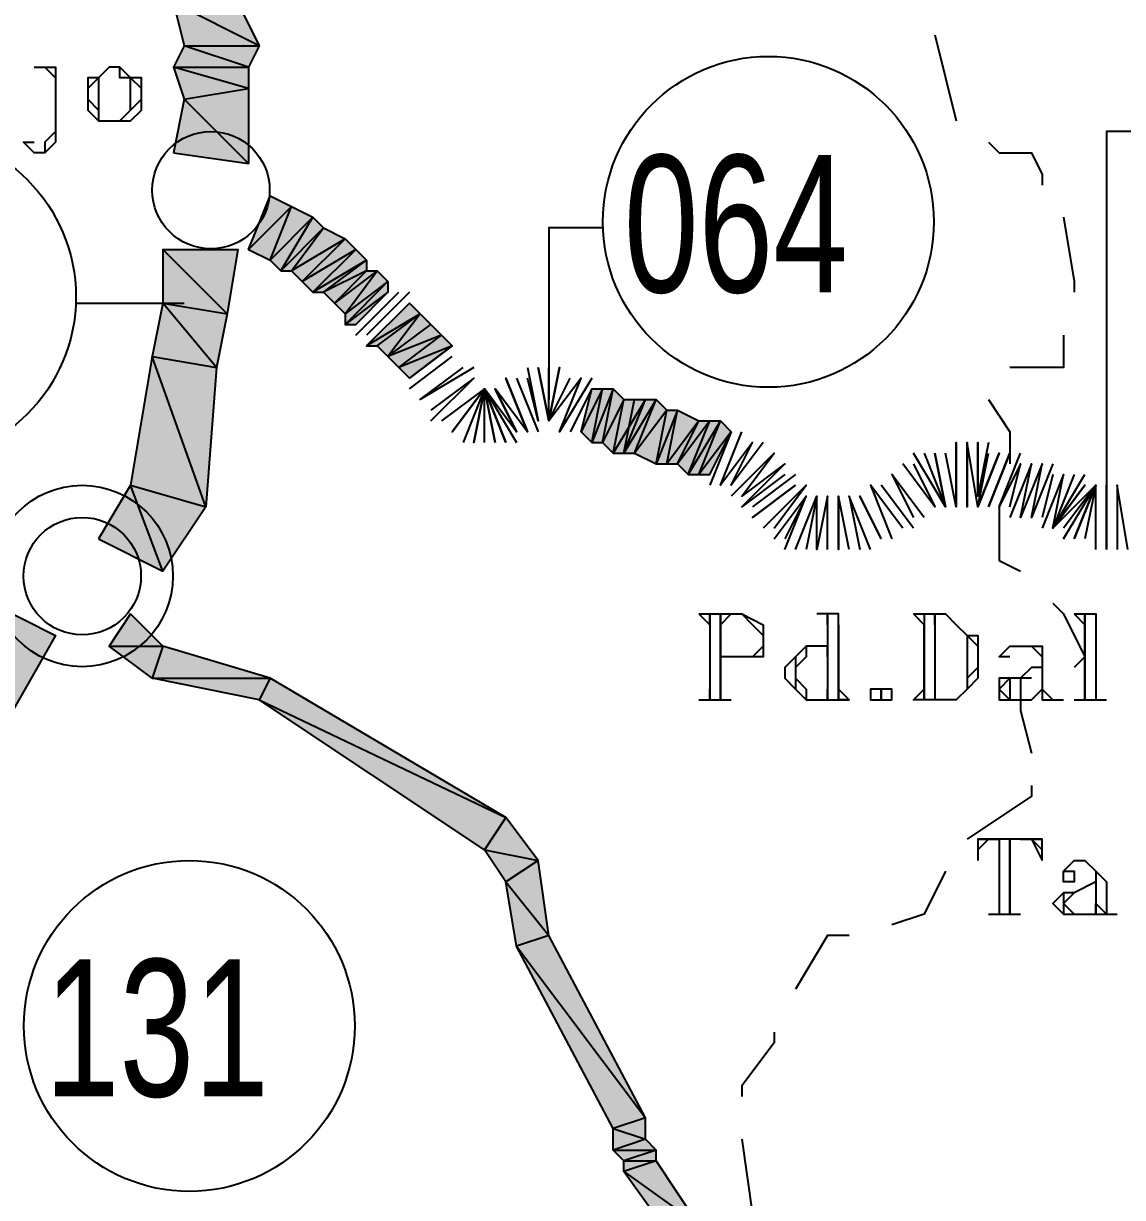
# Model space of a CAD drawing. Header units: millimetres. Extents: x 658 to 813, y 806 to 883.
# Drawn here: x 787.3686 to 787.6802, y 862.9058 to 863.2387 of the extents above; entities that cross this region are included whole.
import ezdxf

# ---------------------------------------------------------------- set-up
doc = ezdxf.new("R2010")
doc.units = ezdxf.units.MM
doc.header["$LTSCALE"] = 0.1
doc.linetypes.add('atContinuous2', pattern=[0])
for name, color, linetype in [('0GRID', 7, 'Continuous'), ('BATKAB', 7, 'Continuous'), ('BTS_KOT', 7, 'Continuous'), ('JL_KOTA', 7, 'Continuous'), ('JL_PROP', 7, 'Continuous'), ('JL_TOL', 7, 'Continuous'), ('KLEKTOR1', 7, 'Continuous'), ('KLEKTOR2', 7, 'Continuous'), ('KOP-PU', 7, 'Continuous'), ('LINK NAS BARU', 7, 'Continuous'), ('LINK SN', 7, 'Continuous'), ('PANTAI', 7, 'Continuous'), ('RENC-JL-SN', 7, 'Continuous'), ('RING_ROAD', 7, 'Continuous'), ('RUAS', 7, 'Continuous'), ('SUNGAI', 7, 'Continuous'), ('SYMBOL', 7, 'Continuous'), ('TEXT', 8, 'Continuous'), ('zat_Mask_solid', 7, 'Continuous')]:
    doc.layers.add(name, color=color, linetype=linetype)
doc.layers.add('TEKS', color=221, linetype='Continuous', lineweight=9)
doc.styles.add('Style2', font='arial.ttf', dxfattribs={"height": 0.2})

msp = doc.modelspace()

# ---------------------------------------------------------------- hatches: boundary and pattern name
at = {"layer": 'KLEKTOR1'}
h = msp.add_hatch(color=7, dxfattribs=at)
h.paths.add_polyline_path([(787.41415, 863.23235), (787.43543, 863.23235), (787.41111, 863.24451)], flags=16)
h.paths.add_polyline_path([(787.43543, 863.23235), (787.41111, 863.24451), (787.42935, 863.24451)])
h = msp.add_hatch(color=7, dxfattribs=at)
h.paths.add_polyline_path([(787.41415, 863.21715), (787.43239, 863.22019), (787.41111, 863.22627)])
h.paths.add_polyline_path([(787.43239, 863.22019), (787.41111, 863.22627), (787.43239, 863.22627)], flags=17)
for points in [[(787.43239, 863.19891), (787.41415, 863.21715), (787.43239, 863.22019)], [(787.41111, 863.20195), (787.43239, 863.19891), (787.41415, 863.21715)], [(787.40503, 863.14419), (787.42327, 863.14115), (787.40807, 863.15939)], [(787.42327, 863.14115), (787.40807, 863.15939), (787.42631, 863.15635)], [(787.47191, 863.14419), (787.46887, 863.14723), (787.48103, 863.15635)], [(787.39895, 863.10771), (787.42023, 863.10163), (787.40503, 863.14419)], [(787.42023, 863.10163), (787.40503, 863.14419), (787.42327, 863.14115)], [(787.38983, 863.09251), (787.40807, 863.08339), (787.39895, 863.10771)], [(787.40807, 863.08339), (787.39895, 863.10771), (787.42023, 863.10163)]]:
    msp.add_hatch(color=7, dxfattribs=at).paths.add_polyline_path(points)
h = msp.add_hatch(color=7, dxfattribs=at)
h.paths.add_polyline_path([(787.44455, 863.16851), (787.45367, 863.18067), (787.44151, 863.16851)], flags=17)
h.paths.add_polyline_path([(787.45367, 863.18067), (787.44151, 863.16851), (787.45063, 863.18371)])
h = msp.add_hatch(color=7, dxfattribs=at)
h.paths.add_polyline_path([(787.40807, 863.15939), (787.42631, 863.15635), (787.40807, 863.17459)], flags=17)
h.paths.add_polyline_path([(787.42631, 863.15635), (787.40807, 863.17459), (787.42935, 863.17459)])
h = msp.add_hatch(color=7, dxfattribs=at)
h.paths.add_polyline_path([(787.46583, 863.16851), (787.45367, 863.16243), (787.46583, 863.17155)], flags=16)
h.paths.add_polyline_path([(787.45367, 863.16243), (787.46583, 863.17155), (787.45063, 863.16243)], flags=17)
h.paths.add_polyline_path([(787.46583, 863.17155), (787.45063, 863.16243), (787.46279, 863.17459)])
h = msp.add_hatch(color=7, dxfattribs=at)
h.paths.add_polyline_path([(787.45975, 863.15635), (787.46887, 863.16851), (787.45671, 863.15939)])
h.paths.add_polyline_path([(787.46887, 863.16851), (787.45671, 863.15939), (787.46583, 863.16851)], flags=17)
h = msp.add_hatch(color=7, dxfattribs=at)
h.paths.add_polyline_path([(787.46279, 863.15331), (787.47191, 863.16243), (787.45975, 863.15331)], flags=0)
h.paths.add_polyline_path([(787.47191, 863.16243), (787.45975, 863.15331), (787.47191, 863.16547)], flags=17)
h.paths.add_polyline_path([(787.45975, 863.15331), (787.47191, 863.16547), (787.45975, 863.15635)], flags=17)
h = msp.add_hatch(color=7, dxfattribs=at)
h.paths.add_polyline_path([(787.46887, 863.14723), (787.48103, 863.15635), (787.46583, 863.14723)], flags=17)
h.paths.add_polyline_path([(787.48103, 863.15635), (787.46583, 863.14723), (787.47799, 863.15939)])
h = msp.add_hatch(color=7, dxfattribs=at)
h.paths.add_polyline_path([(787.52967, 863.11987), (787.53271, 863.13507), (787.52663, 863.12291)])
h.paths.add_polyline_path([(787.53271, 863.13507), (787.52663, 863.12291), (787.52967, 863.13507)], flags=17)
h = msp.add_hatch(color=7, dxfattribs=at)
h.paths.add_polyline_path([(787.53271, 863.11987), (787.53575, 863.13507), (787.52967, 863.11987)], flags=17)
h.paths.add_polyline_path([(787.53575, 863.13507), (787.52967, 863.11987), (787.53271, 863.13507)], flags=17)
h = msp.add_hatch(color=7, dxfattribs=at)
h.paths.add_polyline_path([(787.53879, 863.11683), (787.54487, 863.13203), (787.53575, 863.11683)], flags=17)
h.paths.add_polyline_path([(787.54487, 863.13203), (787.53575, 863.11683), (787.53879, 863.13203)], flags=17)
h = msp.add_hatch(color=7, dxfattribs=at)
h.paths.add_polyline_path([(787.54183, 863.11683), (787.54791, 863.13203), (787.53879, 863.11683)], flags=17)
h.paths.add_polyline_path([(787.54791, 863.13203), (787.53879, 863.11683), (787.54183, 863.13203)], flags=17)
h = msp.add_hatch(color=7, dxfattribs=at)
h.paths.add_polyline_path([(787.55095, 863.11379), (787.55399, 863.12899), (787.54791, 863.11379)], flags=17)
h.paths.add_polyline_path([(787.55399, 863.12899), (787.54791, 863.11379), (787.55095, 863.12899)], flags=17)
h = msp.add_hatch(color=7, dxfattribs=at)
h.paths.add_polyline_path([(787.55399, 863.11379), (787.56007, 863.12595), (787.55095, 863.11379)], flags=17)
h.paths.add_polyline_path([(787.56007, 863.12595), (787.55095, 863.11379), (787.55399, 863.12899)])
h = msp.add_hatch(color=7, dxfattribs=at)
h.paths.add_polyline_path([(787.55703, 863.11075), (787.56311, 863.12595), (787.55399, 863.11379)])
h.paths.add_polyline_path([(787.56311, 863.12595), (787.55399, 863.11379), (787.56007, 863.12595)], flags=17)
h = msp.add_hatch(color=7, dxfattribs=at)
h.paths.add_polyline_path([(787.56007, 863.11075), (787.56615, 863.12595), (787.55703, 863.11075)], flags=17)
h.paths.add_polyline_path([(787.56615, 863.12595), (787.55703, 863.11075), (787.56311, 863.12595)], flags=17)
h = msp.add_hatch(color=7, dxfattribs=at)
h.paths.add_polyline_path([(787.56311, 863.11075), (787.56919, 863.12291), (787.56007, 863.11075)], flags=17)
h.paths.add_polyline_path([(787.56919, 863.12291), (787.56007, 863.11075), (787.56615, 863.12595)])
at = {"layer": 'KLEKTOR2'}
for points in [[(787.39895, 863.07123), (787.39287, 863.06211), (787.40807, 863.06211)], [(787.39287, 863.06211), (787.40807, 863.06211), (787.40503, 863.05299)], [(787.40807, 863.06211), (787.40503, 863.05299), (787.43847, 863.05299)], [(787.40503, 863.05299), (787.43847, 863.05299), (787.43543, 863.04691)], [(787.43847, 863.05299), (787.43543, 863.04691), (787.50535, 863.01347)], [(787.43543, 863.04691), (787.50535, 863.01347), (787.49927, 863.00435)], [(787.50535, 863.01347), (787.49927, 863.00435), (787.51447, 863.00131)], [(787.49927, 863.00435), (787.51447, 863.00131), (787.50535, 862.99523)], [(787.51447, 863.00131), (787.50535, 862.99523), (787.51751, 862.98003)], [(787.50535, 862.99523), (787.51751, 862.98003), (787.50839, 862.97699)], [(787.51751, 862.98003), (787.50839, 862.97699), (787.54487, 862.92835)], [(787.50839, 862.97699), (787.54487, 862.92835), (787.53575, 862.92531)], [(787.54487, 862.92835), (787.53575, 862.92531), (787.54487, 862.92227)], [(787.53575, 862.92531), (787.54487, 862.92227), (787.53575, 862.91923)], [(787.54487, 862.92227), (787.53575, 862.91923), (787.54791, 862.91923)]]:
    msp.add_hatch(color=7, dxfattribs=at).paths.add_polyline_path(points)
h = msp.add_hatch(color=7, dxfattribs=at)
h.paths.add_polyline_path([(787.53575, 862.91923), (787.54791, 862.91923), (787.53879, 862.91619)])
h.paths.add_polyline_path([(787.54791, 862.91923), (787.53879, 862.91619), (787.54791, 862.91619)], flags=17)
h = msp.add_hatch(color=7, dxfattribs=at)
h.paths.add_polyline_path([(787.53879, 862.91619), (787.54791, 862.91619), (787.53879, 862.91315)], flags=16)
h.paths.add_polyline_path([(787.54791, 862.91619), (787.53879, 862.91315), (787.56007, 862.89795)])
at = {"layer": 'zat_Mask_solid'}
for points in [[(787.41111, 863.22627), (787.43239, 863.22627), (787.41415, 863.23235)], [(787.43239, 863.22627), (787.41415, 863.23235), (787.43543, 863.23235)], [(787.44455, 863.18675), (787.43239, 863.17459), (787.43847, 863.18979)], [(787.43847, 863.17155), (787.44455, 863.18675), (787.43239, 863.17459)], [(787.45063, 863.18371), (787.43847, 863.17155), (787.44455, 863.18675)], [(787.44151, 863.16851), (787.45063, 863.18371), (787.43847, 863.17155)], [(787.45975, 863.17763), (787.44455, 863.16851), (787.45367, 863.18067)], [(787.44759, 863.16547), (787.45975, 863.17763), (787.44455, 863.16851)], [(787.46279, 863.17459), (787.44759, 863.16547), (787.45975, 863.17763)], [(787.45063, 863.16243), (787.46279, 863.17459), (787.44759, 863.16547)], [(787.45671, 863.15939), (787.46583, 863.16851), (787.45367, 863.16243)], [(787.47191, 863.16547), (787.45975, 863.15635), (787.46887, 863.16851)], [(787.47191, 863.14419), (787.48407, 863.15331), (787.48103, 863.15635)], [(787.48711, 863.15027), (787.47191, 863.14419), (787.48407, 863.15331)], [(787.47495, 863.14115), (787.48711, 863.15027), (787.47191, 863.14419)], [(787.49015, 863.14723), (787.47495, 863.14115), (787.48711, 863.15027)], [(787.47799, 863.13811), (787.49015, 863.14723), (787.47495, 863.14115)], [(787.53879, 863.13203), (787.53271, 863.11987), (787.53575, 863.13507)], [(787.53575, 863.11683), (787.53879, 863.13203), (787.53271, 863.11987)], [(787.55095, 863.12899), (787.54183, 863.11683), (787.54791, 863.13203)], [(787.54791, 863.11379), (787.55095, 863.12899), (787.54183, 863.11683)], [(787.36551, 863.04387), (787.35943, 863.07427), (787.37767, 863.06515)], [(787.53879, 862.91315), (787.56007, 862.89795), (787.55399, 862.89186)]]:
    msp.add_hatch(color=7, dxfattribs=at).paths.add_polyline_path(points)

# ---------------------------------------------------------------- linework, layer by layer
at = {"layer": '0GRID', "color": 7}
msp.add_lwpolyline([(787.40807, 862.94963), (787.40807, 862.94963), (787.40807, 862.94963)], dxfattribs=at)
msp.add_lwpolyline([(787.40807, 862.94963), (787.40807, 862.94963), (787.40807, 862.94963)], dxfattribs=at)
msp.add_lwpolyline([(787.40807, 862.94963), (787.40807, 862.94963), (787.40807, 862.94963)], dxfattribs=at)
msp.add_lwpolyline([(787.40807, 862.94963), (787.40807, 862.94963), (787.40807, 862.94963)], dxfattribs=at)
msp.add_lwpolyline([(787.40807, 862.94963), (787.40807, 862.94963), (787.40807, 862.94963)], dxfattribs=at)
msp.add_lwpolyline([(787.40807, 862.94963), (787.40807, 862.94963), (787.40807, 862.94963)], dxfattribs=at)
msp.add_lwpolyline([(787.40807, 862.94963), (787.40807, 862.94963), (787.40807, 862.94963)], dxfattribs=at)
msp.add_lwpolyline([(787.40807, 862.94963), (787.40807, 862.94963), (787.40807, 862.94963)], dxfattribs=at)
msp.add_lwpolyline([(787.40807, 862.94963), (787.40807, 862.94963), (787.40807, 862.94963)], dxfattribs=at)
msp.add_lwpolyline([(787.40807, 862.94963), (787.40807, 862.94963), (787.40807, 862.94963)], dxfattribs=at)
msp.add_lwpolyline([(787.40807, 862.94963), (787.40807, 862.94963), (787.40807, 862.94963)], dxfattribs=at)
msp.add_lwpolyline([(787.40807, 862.94963), (787.40807, 862.94963), (787.40807, 862.94963)], dxfattribs=at)
msp.add_lwpolyline([(787.40807, 862.94963), (787.40807, 862.94963), (787.40807, 862.94963)], dxfattribs=at)
msp.add_lwpolyline([(787.40807, 862.94963), (787.40807, 862.94963), (787.40807, 862.94963)], dxfattribs=at)
msp.add_lwpolyline([(787.40807, 862.94963), (787.40807, 862.94963), (787.40807, 862.94963)], dxfattribs=at)
msp.add_lwpolyline([(787.40807, 862.94963), (787.40807, 862.94963), (787.40807, 862.94963)], dxfattribs=at)
msp.add_lwpolyline([(787.40807, 862.94963), (787.40807, 862.94963), (787.40807, 862.94963)], dxfattribs=at)
msp.add_lwpolyline([(787.40807, 862.94963), (787.40807, 862.94963), (787.40807, 862.94963)], dxfattribs=at)
msp.add_lwpolyline([(787.40807, 862.94963), (787.40807, 862.94963), (787.40807, 862.94963)], dxfattribs=at)
msp.add_lwpolyline([(787.40807, 862.94963), (787.40807, 862.94963), (787.40807, 862.94963)], dxfattribs=at)
msp.add_lwpolyline([(787.40807, 862.94963), (787.40807, 862.94963), (787.40807, 862.94963)], dxfattribs=at)
msp.add_lwpolyline([(787.40807, 862.94963), (787.40807, 862.94963), (787.40807, 862.94963)], dxfattribs=at)
msp.add_lwpolyline([(787.40807, 862.94963), (787.40807, 862.94963), (787.40807, 862.94963)], dxfattribs=at)
msp.add_lwpolyline([(787.40807, 862.94963), (787.40807, 862.94963), (787.40807, 862.94963)], dxfattribs=at)
msp.add_lwpolyline([(787.40807, 862.94963), (787.40807, 862.94963), (787.40807, 862.94963)], dxfattribs=at)
msp.add_lwpolyline([(787.40807, 862.94963), (787.40807, 862.94963), (787.40807, 862.94963)], dxfattribs=at)
msp.add_lwpolyline([(787.40807, 862.94963), (787.40807, 862.94963), (787.40807, 862.94963)], dxfattribs=at)
msp.add_lwpolyline([(787.40807, 862.94963), (787.40807, 862.94963), (787.40807, 862.94963)], dxfattribs=at)
msp.add_lwpolyline([(787.40807, 862.94963), (787.40807, 862.94963), (787.40807, 862.94963)], dxfattribs=at)
msp.add_lwpolyline([(787.40807, 862.94963), (787.40807, 862.94963), (787.40807, 862.94963)], dxfattribs=at)
msp.add_lwpolyline([(787.40807, 862.94963), (787.40807, 862.94963), (787.40807, 862.94963)], dxfattribs=at)
msp.add_lwpolyline([(787.40807, 862.94963), (787.40807, 862.94963), (787.40807, 862.94963)], dxfattribs=at)
msp.add_lwpolyline([(787.40807, 862.94963), (787.40807, 862.94963), (787.40807, 862.94963)], dxfattribs=at)
msp.add_lwpolyline([(787.40807, 862.94963), (787.40807, 862.94963), (787.40807, 862.94963)], dxfattribs=at)
msp.add_lwpolyline([(787.40807, 862.94963), (787.40807, 862.94963), (787.40807, 862.94963)], dxfattribs=at)
msp.add_lwpolyline([(787.40807, 862.94963), (787.40807, 862.94963), (787.40807, 862.94963)], dxfattribs=at)
msp.add_lwpolyline([(787.40807, 862.94963), (787.40807, 862.94963), (787.40807, 862.94963)], dxfattribs=at)
msp.add_lwpolyline([(787.40807, 862.94963), (787.40807, 862.94963), (787.40807, 862.94963)], dxfattribs=at)
msp.add_lwpolyline([(787.40807, 862.94963), (787.40807, 862.94963), (787.40807, 862.94963)], dxfattribs=at)
msp.add_lwpolyline([(787.40807, 862.94963), (787.40807, 862.94963), (787.40807, 862.94963)], dxfattribs=at)
msp.add_lwpolyline([(787.40807, 862.94963), (787.40807, 862.94963), (787.40807, 862.94963)], dxfattribs=at)
msp.add_lwpolyline([(787.40807, 862.94963), (787.40807, 862.94963), (787.40807, 862.94963)], dxfattribs=at)
msp.add_lwpolyline([(787.40807, 862.94963), (787.40807, 862.94963), (787.40807, 862.94963)], dxfattribs=at)
msp.add_lwpolyline([(787.40807, 862.94963), (787.40807, 862.94963), (787.40807, 862.94963)], dxfattribs=at)
msp.add_lwpolyline([(787.40807, 862.94963), (787.40807, 862.94963), (787.40807, 862.94963)], dxfattribs=at)
msp.add_lwpolyline([(787.40807, 862.94963), (787.40807, 862.94963), (787.40807, 862.94963)], dxfattribs=at)
msp.add_lwpolyline([(787.40807, 862.94963), (787.40807, 862.94963), (787.40807, 862.94963)], dxfattribs=at)
msp.add_lwpolyline([(787.40807, 862.94963), (787.40807, 862.94963), (787.40807, 862.94963)], dxfattribs=at)
msp.add_lwpolyline([(787.40807, 862.94963), (787.40807, 862.94963), (787.40807, 862.94963)], dxfattribs=at)
msp.add_lwpolyline([(787.40807, 862.94963), (787.40807, 862.94963), (787.40807, 862.94963)], dxfattribs=at)
msp.add_lwpolyline([(787.40807, 862.94963), (787.40807, 862.94963), (787.40807, 862.94963)], dxfattribs=at)
msp.add_lwpolyline([(787.40807, 862.94963), (787.40807, 862.94963), (787.40807, 862.94963)], dxfattribs=at)
at = {"layer": 'BATKAB', "color": 7}
for points in [[(787.62695, 863.23539), (787.63303, 863.21107)], [(787.64215, 863.20499), (787.64519, 863.20195), (787.65431, 863.20195), (787.65735, 863.19587), (787.65735, 863.19283)], [(787.66343, 863.18371), (787.66647, 863.16547), (787.66647, 863.16243)], [(787.66343, 863.15027), (787.66343, 863.14115), (787.65127, 863.14115), (787.64823, 863.14115)], [(787.64215, 863.13203), (787.64823, 863.12291), (787.64823, 863.11379)], [(787.64519, 863.10163), (787.64519, 863.08643), (787.65127, 863.08339)], [(787.66039, 863.07427), (787.66343, 863.07123), (787.66951, 863.05907), (787.66647, 863.05603)], [(787.65431, 863.05299), (787.65127, 863.05299), (787.65127, 863.04387), (787.65431, 863.03171)], [(787.65431, 863.02259), (787.65431, 863.01955), (787.63607, 863.00739)], [(787.62999, 862.99827), (787.62391, 862.98611), (787.61479, 862.98307)], [(787.60263, 862.98003), (787.59655, 862.98003), (787.58743, 862.96483)], [(787.58135, 862.95267), (787.58135, 862.94963), (787.57223, 862.93747), (787.57223, 862.93443)], [(787.57223, 862.92227), (787.57527, 862.90099)]]:
    msp.add_lwpolyline(points, dxfattribs=at)
at = {"layer": 'BTS_KOT', "color": 7}
msp.add_lwpolyline([(787.40807, 862.94963), (787.40807, 862.94963)], dxfattribs=at)
at = {"layer": 'JL_KOTA', "color": 7}
for points in [[(787.40807, 862.94963), (787.40807, 862.94963), (787.40807, 862.94963)], [(787.40807, 862.94963), (787.40807, 862.94963)], [(787.40807, 862.94963), (787.40807, 862.94963), (787.40807, 862.94963), (787.40807, 862.94963)], [(787.40807, 862.94963), (787.40807, 862.94963)], [(787.40807, 862.94963), (787.40807, 862.94963), (787.40807, 862.94963), (787.40807, 862.94963), (787.40807, 862.94963), (787.40807, 862.94963), (787.40807, 862.94963), (787.40807, 862.94963), (787.40807, 862.94963), (787.40807, 862.94963), (787.40807, 862.94963), (787.40807, 862.94963), (787.40807, 862.94963), (787.40807, 862.94963), (787.40807, 862.94963), (787.40807, 862.94963), (787.40807, 862.94963), (787.40807, 862.94963), (787.40807, 862.94963), (787.40807, 862.94963), (787.40807, 862.94963), (787.40807, 862.94963), (787.40807, 862.94963), (787.40807, 862.94963), (787.40807, 862.94963), (787.40807, 862.94963), (787.40807, 862.94963), (787.40807, 862.94963), (787.40807, 862.94963), (787.40807, 862.94963), (787.40807, 862.94963), (787.40807, 862.94963), (787.40807, 862.94963), (787.40807, 862.94963), (787.40807, 862.94963), (787.40807, 862.94963), (787.40807, 862.94963), (787.40807, 862.94963), (787.40807, 862.94963), (787.40807, 862.94963), (787.40807, 862.94963), (787.40807, 862.94963), (787.40807, 862.94963), (787.40807, 862.94963), (787.40807, 862.94963), (787.40807, 862.94963), (787.40807, 862.94963), (787.40807, 862.94963)], [(787.40807, 862.94963), (787.40807, 862.94963), (787.40807, 862.94963), (787.40807, 862.94963), (787.40807, 862.94963), (787.40807, 862.94963), (787.40807, 862.94963), (787.40807, 862.94963), (787.40807, 862.94963), (787.40807, 862.94963), (787.40807, 862.94963), (787.40807, 862.94963), (787.40807, 862.94963), (787.40807, 862.94963)], [(787.40807, 862.94963), (787.40807, 862.94963), (787.40807, 862.94963), (787.40807, 862.94963), (787.40807, 862.94963), (787.40807, 862.94963), (787.40807, 862.94963), (787.40807, 862.94963), (787.40807, 862.94963), (787.40807, 862.94963), (787.40807, 862.94963), (787.40807, 862.94963)], [(787.40807, 862.94963), (787.40807, 862.94963), (787.40807, 862.94963), (787.40807, 862.94963), (787.40807, 862.94963)], [(787.40807, 862.94963), (787.40807, 862.94963), (787.40807, 862.94963), (787.40807, 862.94963), (787.40807, 862.94963)]]:
    msp.add_lwpolyline(points, dxfattribs=at)
at = {"layer": 'JL_PROP', "color": 7}
msp.add_lwpolyline([(787.40807, 862.94963), (787.40807, 862.94963)], dxfattribs=at)
at = {"layer": 'JL_TOL', "color": 7}
for points in [[(787.40807, 862.94963), (787.40807, 862.94963), (787.40807, 862.94963)], [(787.40807, 862.94963), (787.40807, 862.94963), (787.40807, 862.94963), (787.40807, 862.94963), (787.40807, 862.94963), (787.40807, 862.94963), (787.40807, 862.94963), (787.40807, 862.94963), (787.40807, 862.94963), (787.40807, 862.94963), (787.40807, 862.94963), (787.40807, 862.94963), (787.40807, 862.94963), (787.40807, 862.94963), (787.40807, 862.94963), (787.40807, 862.94963)]]:
    msp.add_lwpolyline(points, dxfattribs=at)
at = {"layer": 'KLEKTOR1', "color": 7}
for points in [[(787.41415, 863.23235), (787.43543, 863.23235), (787.41111, 863.24451), (787.41415, 863.23235)], [(787.43543, 863.23235), (787.41111, 863.24451), (787.42935, 863.24451), (787.43543, 863.23235)], [(787.41111, 863.22627), (787.43239, 863.22627), (787.41415, 863.23235), (787.41111, 863.22627)], [(787.43239, 863.22627), (787.41415, 863.23235), (787.43543, 863.23235), (787.43239, 863.22627)], [(787.41415, 863.21715), (787.43239, 863.22019), (787.41111, 863.22627), (787.41415, 863.21715)], [(787.43239, 863.22019), (787.41111, 863.22627), (787.43239, 863.22627), (787.43239, 863.22019)], [(787.43239, 863.19891), (787.41415, 863.21715), (787.43239, 863.22019), (787.43239, 863.19891)], [(787.41111, 863.20195), (787.43239, 863.19891), (787.41415, 863.21715), (787.41111, 863.20195)], [(787.44455, 863.18675), (787.43239, 863.17459), (787.43847, 863.18979), (787.44455, 863.18675)], [(787.43847, 863.17155), (787.44455, 863.18675), (787.43239, 863.17459), (787.43847, 863.17155)], [(787.45063, 863.18371), (787.43847, 863.17155), (787.44455, 863.18675), (787.45063, 863.18371)], [(787.44151, 863.16851), (787.45063, 863.18371), (787.43847, 863.17155), (787.44151, 863.16851)], [(787.45367, 863.18067), (787.44151, 863.16851), (787.45063, 863.18371), (787.45367, 863.18067)], [(787.44455, 863.16851), (787.45367, 863.18067), (787.44151, 863.16851), (787.44455, 863.16851)], [(787.45975, 863.17763), (787.44455, 863.16851), (787.45367, 863.18067), (787.45975, 863.17763)], [(787.44759, 863.16547), (787.45975, 863.17763), (787.44455, 863.16851), (787.44759, 863.16547)], [(787.46279, 863.17459), (787.44759, 863.16547), (787.45975, 863.17763), (787.46279, 863.17459)], [(787.40807, 863.15939), (787.42631, 863.15635), (787.40807, 863.17459), (787.40807, 863.15939)], [(787.42631, 863.15635), (787.40807, 863.17459), (787.42935, 863.17459), (787.42631, 863.15635)], [(787.45063, 863.16243), (787.46279, 863.17459), (787.44759, 863.16547), (787.45063, 863.16243)], [(787.46583, 863.17155), (787.45063, 863.16243), (787.46279, 863.17459), (787.46583, 863.17155)], [(787.45367, 863.16243), (787.46583, 863.17155), (787.45063, 863.16243), (787.45367, 863.16243)], [(787.46583, 863.16851), (787.45367, 863.16243), (787.46583, 863.17155), (787.46583, 863.16851)], [(787.45671, 863.15939), (787.46583, 863.16851), (787.45367, 863.16243), (787.45671, 863.15939)], [(787.45975, 863.15635), (787.46887, 863.16851), (787.45671, 863.15939), (787.45975, 863.15635)], [(787.46887, 863.16851), (787.45671, 863.15939), (787.46583, 863.16851), (787.46887, 863.16851)], [(787.47191, 863.16547), (787.45975, 863.15635), (787.46887, 863.16851), (787.47191, 863.16547)], [(787.47191, 863.16243), (787.45975, 863.15331), (787.47191, 863.16547), (787.47191, 863.16243)], [(787.45975, 863.15331), (787.47191, 863.16547), (787.45975, 863.15635), (787.45975, 863.15331)], [(787.46279, 863.15331), (787.47191, 863.16243), (787.45975, 863.15331), (787.46279, 863.15331)], [(787.46279, 863.15027), (787.47495, 863.16243)], [(787.47799, 863.16243), (787.46583, 863.15027)], [(787.40503, 863.14419), (787.42327, 863.14115), (787.40807, 863.15939), (787.40503, 863.14419)], [(787.42327, 863.14115), (787.40807, 863.15939), (787.42631, 863.15635), (787.42327, 863.14115)], [(787.48103, 863.15635), (787.46583, 863.14723), (787.47799, 863.15939), (787.48103, 863.15635)], [(787.46887, 863.14723), (787.48103, 863.15635), (787.46583, 863.14723), (787.46887, 863.14723)], [(787.47191, 863.14419), (787.46887, 863.14723), (787.48103, 863.15635), (787.47191, 863.14419)], [(787.47191, 863.14419), (787.48407, 863.15331), (787.48103, 863.15635), (787.47191, 863.14419)], [(787.48711, 863.15027), (787.47191, 863.14419), (787.48407, 863.15331), (787.48711, 863.15027)], [(787.47495, 863.14115), (787.48711, 863.15027), (787.47191, 863.14419), (787.47495, 863.14115)], [(787.49015, 863.14723), (787.47495, 863.14115), (787.48711, 863.15027), (787.49015, 863.14723)], [(787.47799, 863.13811), (787.49015, 863.14723), (787.47495, 863.14115), (787.47799, 863.13811)], [(787.47799, 863.13811), (787.49015, 863.14723), (787.49015, 863.14723), (787.47799, 863.13811)], [(787.39895, 863.10771), (787.42023, 863.10163), (787.40503, 863.14419), (787.39895, 863.10771)], [(787.42023, 863.10163), (787.40503, 863.14419), (787.42327, 863.14115), (787.42023, 863.10163)], [(787.47799, 863.13507), (787.49015, 863.14419)], [(787.49623, 863.14115), (787.48103, 863.13203), (787.49319, 863.14115)], [(787.51143, 863.14115), (787.51447, 863.12595), (787.51143, 863.13811)], [(787.51447, 863.14115), (787.51751, 863.12595), (787.51447, 863.14115)], [(787.51751, 863.12595), (787.52055, 863.14115), (787.51751, 863.12595), (787.51751, 863.14115)], [(787.48407, 863.12595), (787.49623, 863.13811), (787.48407, 863.12899)], [(787.50535, 863.13811), (787.51143, 863.12291), (787.50535, 863.13811), (787.51143, 863.12291), (787.50231, 863.13507), (787.50839, 863.12291), (787.50231, 863.13507)], [(787.50839, 863.13811), (787.51447, 863.12291)], [(787.52967, 863.13811), (787.52055, 863.12291), (787.52663, 863.13811), (787.51751, 863.12595), (787.52359, 863.13811)], [(787.49927, 863.13507), (787.49015, 863.12291), (787.49927, 863.13507), (787.48711, 863.12595)], [(787.49927, 863.11987), (787.49927, 863.13507), (787.49623, 863.11987), (787.49927, 863.13507), (787.49319, 863.11987)], [(787.50839, 863.12291), (787.49927, 863.13507), (787.50839, 863.11987)], [(787.50535, 863.11987), (787.49927, 863.13507), (787.50535, 863.11987)], [(787.50231, 863.11987), (787.49927, 863.13507), (787.50231, 863.11987)], [(787.52967, 863.13507), (787.52359, 863.12291)], [(787.52967, 863.11987), (787.53271, 863.13507), (787.52663, 863.12291), (787.52967, 863.11987)], [(787.53271, 863.13507), (787.52663, 863.12291), (787.52967, 863.13507), (787.53271, 863.13507)], [(787.53271, 863.11987), (787.53575, 863.13507), (787.52967, 863.11987), (787.53271, 863.11987)], [(787.53575, 863.13507), (787.52967, 863.11987), (787.53271, 863.13507), (787.53575, 863.13507)], [(787.53879, 863.13203), (787.53271, 863.11987), (787.53575, 863.13507), (787.53879, 863.13203)], [(787.53575, 863.11683), (787.53879, 863.13203), (787.53271, 863.11987), (787.53575, 863.11683)], [(787.53879, 863.11683), (787.54487, 863.13203), (787.53575, 863.11683), (787.53879, 863.11683)], [(787.54487, 863.13203), (787.53575, 863.11683), (787.53879, 863.13203), (787.54487, 863.13203)], [(787.54183, 863.11683), (787.54791, 863.13203), (787.53879, 863.11683), (787.54183, 863.11683)], [(787.54791, 863.13203), (787.53879, 863.11683), (787.54183, 863.13203), (787.54791, 863.13203)], [(787.55095, 863.12899), (787.54183, 863.11683), (787.54791, 863.13203), (787.55095, 863.12899)], [(787.54791, 863.11379), (787.55095, 863.12899), (787.54183, 863.11683), (787.54791, 863.11379)], [(787.55095, 863.11379), (787.55399, 863.12899), (787.54791, 863.11379), (787.55095, 863.11379)], [(787.55399, 863.12899), (787.54791, 863.11379), (787.55095, 863.12899), (787.55399, 863.12899)], [(787.56007, 863.12595), (787.55095, 863.11379), (787.55399, 863.12899), (787.56007, 863.12595)], [(787.55399, 863.11379), (787.56007, 863.12595), (787.55095, 863.11379), (787.55399, 863.11379)], [(787.55703, 863.11075), (787.56311, 863.12595), (787.55399, 863.11379), (787.55703, 863.11075)], [(787.56311, 863.12595), (787.55399, 863.11379), (787.56007, 863.12595), (787.56311, 863.12595)], [(787.56007, 863.11075), (787.56615, 863.12595), (787.55703, 863.11075), (787.56007, 863.11075)], [(787.56615, 863.12595), (787.55703, 863.11075), (787.56311, 863.12595), (787.56615, 863.12595)], [(787.56919, 863.12291), (787.56007, 863.11075), (787.56615, 863.12595), (787.56919, 863.12291)], [(787.56311, 863.11075), (787.56919, 863.12291), (787.56007, 863.11075), (787.56311, 863.11075)], [(787.56919, 863.12291), (787.56311, 863.10771)], [(787.57831, 863.11987), (787.56919, 863.10771), (787.57527, 863.11987), (787.56615, 863.10771), (787.57223, 863.12291)], [(787.63303, 863.11987), (787.63303, 863.10163), (787.63303, 863.11987), (787.63303, 863.10163), (787.63303, 863.11987)], [(787.63911, 863.10163), (787.63607, 863.11987), (787.63607, 863.10163), (787.63607, 863.11987), (787.63607, 863.10163)], [(787.64215, 863.11987), (787.63911, 863.10467), (787.63911, 863.11987), (787.63911, 863.10467)], [(787.58439, 863.11075), (787.57223, 863.10163), (787.58439, 863.11379), (787.57223, 863.10467), (787.58135, 863.11683), (787.56919, 863.10467)], [(787.62391, 863.11683), (787.62999, 863.10163), (787.62087, 863.11683)], [(787.62695, 863.11683), (787.62999, 863.10163), (787.62695, 863.11683)], [(787.63303, 863.10163), (787.62999, 863.11683)], [(787.63911, 863.10163), (787.64519, 863.11683), (787.63911, 863.10163), (787.64215, 863.11683)], [(787.64215, 863.10163), (787.64823, 863.11683), (787.64215, 863.10163)], [(787.64823, 863.10163), (787.65127, 863.11379), (787.64519, 863.10163), (787.65127, 863.11683)], [(787.62087, 863.11379), (787.62695, 863.10163), (787.61783, 863.11379)], [(787.66039, 863.11379), (787.65431, 863.09859), (787.65735, 863.11379), (787.65127, 863.09859), (787.65431, 863.11379), (787.64823, 863.09859)], [(787.58743, 863.11075), (787.57527, 863.10163)], [(787.62391, 863.09859), (787.61479, 863.11075), (787.62087, 863.09859)], [(787.66647, 863.11075), (787.66039, 863.09555), (787.66343, 863.11075), (787.65735, 863.09555)], [(787.66039, 863.11075), (787.65735, 863.09859)], [(787.67255, 863.10771), (787.66039, 863.09555), (787.66951, 863.10771), (787.66039, 863.09555), (787.66951, 863.11075)], [(787.38983, 863.09251), (787.40807, 863.08339), (787.39895, 863.10771), (787.38983, 863.09251)], [(787.40807, 863.08339), (787.39895, 863.10771), (787.42023, 863.10163), (787.40807, 863.08339)], [(787.58743, 863.10771), (787.57527, 863.09859), (787.58743, 863.10771)], [(787.58135, 863.09555), (787.59047, 863.10771), (787.57831, 863.09555)], [(787.61783, 863.09555), (787.60871, 863.10771), (787.61479, 863.09251)], [(787.62087, 863.09555), (787.61175, 863.10771)], [(787.66343, 863.09251), (787.67255, 863.10771), (787.66343, 863.09555)], [(787.66647, 863.09251), (787.67255, 863.10771), (787.66647, 863.09251)], [(787.67255, 863.08947), (787.67255, 863.10771), (787.66951, 863.09251)], [(787.67559, 863.08947), (787.67559, 863.10771), (787.67559, 863.08947)], [(787.68167, 863.08947), (787.67863, 863.10771), (787.67863, 863.08947)], [(787.58135, 863.09251), (787.59047, 863.10467)], [(787.58439, 863.08947), (787.59047, 863.10467), (787.58439, 863.09251)], [(787.58743, 863.08947), (787.59351, 863.10467)], [(787.59655, 863.08947), (787.59655, 863.10467), (787.59351, 863.08947), (787.59351, 863.10467), (787.59047, 863.08947)], [(787.60263, 863.08947), (787.59959, 863.10467), (787.59959, 863.08947), (787.59959, 863.10467)], [(787.60871, 863.08947), (787.60263, 863.10467), (787.60567, 863.08947)], [(787.61175, 863.09251), (787.60567, 863.10467), (787.61175, 863.09251)], [(787.36551, 863.04387), (787.35943, 863.07427), (787.37767, 863.06515), (787.36551, 863.04387)]]:
    msp.add_lwpolyline(points, dxfattribs=at)
at = {"layer": 'KLEKTOR2', "color": 7}
for points in [[(787.39895, 863.07123), (787.39287, 863.06211), (787.40807, 863.06211), (787.39895, 863.07123)], [(787.39287, 863.06211), (787.40807, 863.06211), (787.40503, 863.05299), (787.39287, 863.06211)], [(787.40807, 863.06211), (787.40503, 863.05299), (787.43847, 863.05299), (787.40807, 863.06211)], [(787.40503, 863.05299), (787.43847, 863.05299), (787.43543, 863.04691), (787.40503, 863.05299)], [(787.43847, 863.05299), (787.43543, 863.04691), (787.50535, 863.01347), (787.43847, 863.05299)], [(787.43543, 863.04691), (787.50535, 863.01347), (787.49927, 863.00435), (787.43543, 863.04691)], [(787.50535, 863.01347), (787.49927, 863.00435), (787.51447, 863.00131), (787.50535, 863.01347)], [(787.49927, 863.00435), (787.51447, 863.00131), (787.50535, 862.99523), (787.49927, 863.00435)], [(787.51447, 863.00131), (787.50535, 862.99523), (787.51751, 862.98003), (787.51447, 863.00131)], [(787.50535, 862.99523), (787.51751, 862.98003), (787.50839, 862.97699), (787.50535, 862.99523)], [(787.51751, 862.98003), (787.50839, 862.97699), (787.54487, 862.92835), (787.51751, 862.98003)], [(787.50839, 862.97699), (787.54487, 862.92835), (787.53575, 862.92531), (787.50839, 862.97699)], [(787.54487, 862.92835), (787.53575, 862.92531), (787.54487, 862.92227), (787.54487, 862.92835)], [(787.53575, 862.92531), (787.54487, 862.92227), (787.53575, 862.91923), (787.53575, 862.92531)], [(787.54487, 862.92227), (787.53575, 862.91923), (787.54791, 862.91923), (787.54487, 862.92227)], [(787.53575, 862.91923), (787.54791, 862.91923), (787.53879, 862.91619), (787.53575, 862.91923)], [(787.54791, 862.91923), (787.53879, 862.91619), (787.54791, 862.91619), (787.54791, 862.91923)], [(787.53879, 862.91619), (787.54791, 862.91619), (787.53879, 862.91315), (787.53879, 862.91619)], [(787.54791, 862.91619), (787.53879, 862.91315), (787.56007, 862.89795), (787.54791, 862.91619)], [(787.53879, 862.91315), (787.56007, 862.89795), (787.55399, 862.89186), (787.53879, 862.91315)]]:
    msp.add_lwpolyline(points, dxfattribs=at)
at = {"layer": 'KOP-PU', "color": 7}
for points in [[(787.40807, 862.94963), (787.40807, 862.94963), (787.40807, 862.94963), (787.40807, 862.94963), (787.40807, 862.94963), (787.40807, 862.94963), (787.40807, 862.94963), (787.40807, 862.94963), (787.40807, 862.94963), (787.40807, 862.94963), (787.40807, 862.94963), (787.40807, 862.94963), (787.40807, 862.94963), (787.40807, 862.94963)], [(787.40807, 862.94963), (787.40807, 862.94963), (787.40807, 862.94963)], [(787.40807, 862.94963), (787.40807, 862.94963), (787.40807, 862.94963)], [(787.40807, 862.94963), (787.40807, 862.94963), (787.40807, 862.94963)], [(787.40807, 862.94963), (787.40807, 862.94963), (787.40807, 862.94963)], [(787.40807, 862.94963), (787.40807, 862.94963), (787.40807, 862.94963)], [(787.40807, 862.94963), (787.40807, 862.94963), (787.40807, 862.94963)], [(787.40807, 862.94963), (787.40807, 862.94963), (787.40807, 862.94963)], [(787.40807, 862.94963), (787.40807, 862.94963), (787.40807, 862.94963)], [(787.40807, 862.94963), (787.40807, 862.94963), (787.40807, 862.94963)], [(787.40807, 862.94963), (787.40807, 862.94963), (787.40807, 862.94963)], [(787.40807, 862.94963), (787.40807, 862.94963), (787.40807, 862.94963)], [(787.40807, 862.94963), (787.40807, 862.94963), (787.40807, 862.94963)], [(787.40807, 862.94963), (787.40807, 862.94963), (787.40807, 862.94963)], [(787.40807, 862.94963), (787.40807, 862.94963), (787.40807, 862.94963)], [(787.40807, 862.94963), (787.40807, 862.94963), (787.40807, 862.94963)], [(787.40807, 862.94963), (787.40807, 862.94963), (787.40807, 862.94963)], [(787.40807, 862.94963), (787.40807, 862.94963), (787.40807, 862.94963)], [(787.40807, 862.94963), (787.40807, 862.94963), (787.40807, 862.94963)], [(787.40807, 862.94963), (787.40807, 862.94963), (787.40807, 862.94963)], [(787.40807, 862.94963), (787.40807, 862.94963), (787.40807, 862.94963)], [(787.40807, 862.94963), (787.40807, 862.94963), (787.40807, 862.94963)], [(787.40807, 862.94963), (787.40807, 862.94963), (787.40807, 862.94963)], [(787.40807, 862.94963), (787.40807, 862.94963), (787.40807, 862.94963)], [(787.40807, 862.94963), (787.40807, 862.94963), (787.40807, 862.94963)], [(787.40807, 862.94963), (787.40807, 862.94963), (787.40807, 862.94963)], [(787.40807, 862.94963), (787.40807, 862.94963), (787.40807, 862.94963)], [(787.40807, 862.94963), (787.40807, 862.94963), (787.40807, 862.94963)], [(787.40807, 862.94963), (787.40807, 862.94963), (787.40807, 862.94963)], [(787.40807, 862.94963), (787.40807, 862.94963), (787.40807, 862.94963)], [(787.40807, 862.94963), (787.40807, 862.94963), (787.40807, 862.94963)], [(787.40807, 862.94963), (787.40807, 862.94963), (787.40807, 862.94963)], [(787.40807, 862.94963), (787.40807, 862.94963), (787.40807, 862.94963)], [(787.40807, 862.94963), (787.40807, 862.94963), (787.40807, 862.94963)], [(787.40807, 862.94963), (787.40807, 862.94963), (787.40807, 862.94963)], [(787.40807, 862.94963), (787.40807, 862.94963), (787.40807, 862.94963)], [(787.40807, 862.94963), (787.40807, 862.94963), (787.40807, 862.94963)], [(787.40807, 862.94963), (787.40807, 862.94963), (787.40807, 862.94963)], [(787.40807, 862.94963), (787.40807, 862.94963), (787.40807, 862.94963)], [(787.40807, 862.94963), (787.40807, 862.94963), (787.40807, 862.94963)], [(787.40807, 862.94963), (787.40807, 862.94963), (787.40807, 862.94963)], [(787.40807, 862.94963), (787.40807, 862.94963), (787.40807, 862.94963)], [(787.40807, 862.94963), (787.40807, 862.94963), (787.40807, 862.94963)], [(787.40807, 862.94963), (787.40807, 862.94963), (787.40807, 862.94963)], [(787.40807, 862.94963), (787.40807, 862.94963), (787.40807, 862.94963)], [(787.40807, 862.94963), (787.40807, 862.94963), (787.40807, 862.94963)], [(787.40807, 862.94963), (787.40807, 862.94963), (787.40807, 862.94963)], [(787.40807, 862.94963), (787.40807, 862.94963), (787.40807, 862.94963)], [(787.40807, 862.94963), (787.40807, 862.94963), (787.40807, 862.94963)], [(787.40807, 862.94963), (787.40807, 862.94963), (787.40807, 862.94963)], [(787.40807, 862.94963), (787.40807, 862.94963), (787.40807, 862.94963)], [(787.40807, 862.94963), (787.40807, 862.94963), (787.40807, 862.94963)], [(787.40807, 862.94963), (787.40807, 862.94963), (787.40807, 862.94963)], [(787.40807, 862.94963), (787.40807, 862.94963), (787.40807, 862.94963)], [(787.40807, 862.94963), (787.40807, 862.94963), (787.40807, 862.94963)], [(787.40807, 862.94963), (787.40807, 862.94963), (787.40807, 862.94963)], [(787.40807, 862.94963), (787.40807, 862.94963), (787.40807, 862.94963)], [(787.40807, 862.94963), (787.40807, 862.94963), (787.40807, 862.94963)], [(787.40807, 862.94963), (787.40807, 862.94963), (787.40807, 862.94963)], [(787.40807, 862.94963), (787.40807, 862.94963), (787.40807, 862.94963)], [(787.40807, 862.94963), (787.40807, 862.94963), (787.40807, 862.94963)], [(787.40807, 862.94963), (787.40807, 862.94963), (787.40807, 862.94963)], [(787.40807, 862.94963), (787.40807, 862.94963), (787.40807, 862.94963)], [(787.40807, 862.94963), (787.40807, 862.94963), (787.40807, 862.94963)], [(787.40807, 862.94963), (787.40807, 862.94963), (787.40807, 862.94963)], [(787.40807, 862.94963), (787.40807, 862.94963), (787.40807, 862.94963)], [(787.40807, 862.94963), (787.40807, 862.94963), (787.40807, 862.94963)], [(787.40807, 862.94963), (787.40807, 862.94963), (787.40807, 862.94963)], [(787.40807, 862.94963), (787.40807, 862.94963), (787.40807, 862.94963)], [(787.40807, 862.94963), (787.40807, 862.94963), (787.40807, 862.94963)], [(787.40807, 862.94963), (787.40807, 862.94963), (787.40807, 862.94963)], [(787.40807, 862.94963), (787.40807, 862.94963), (787.40807, 862.94963)], [(787.40807, 862.94963), (787.40807, 862.94963), (787.40807, 862.94963)], [(787.40807, 862.94963), (787.40807, 862.94963), (787.40807, 862.94963)], [(787.40807, 862.94963), (787.40807, 862.94963), (787.40807, 862.94963)], [(787.40807, 862.94963), (787.40807, 862.94963), (787.40807, 862.94963)], [(787.40807, 862.94963), (787.40807, 862.94963), (787.40807, 862.94963)], [(787.40807, 862.94963), (787.40807, 862.94963), (787.40807, 862.94963)], [(787.40807, 862.94963), (787.40807, 862.94963), (787.40807, 862.94963)], [(787.40807, 862.94963), (787.40807, 862.94963), (787.40807, 862.94963)], [(787.40807, 862.94963), (787.40807, 862.94963), (787.40807, 862.94963)], [(787.40807, 862.94963), (787.40807, 862.94963), (787.40807, 862.94963)], [(787.40807, 862.94963), (787.40807, 862.94963), (787.40807, 862.94963)], [(787.40807, 862.94963), (787.40807, 862.94963), (787.40807, 862.94963)], [(787.40807, 862.94963), (787.40807, 862.94963), (787.40807, 862.94963)], [(787.40807, 862.94963), (787.40807, 862.94963), (787.40807, 862.94963)], [(787.40807, 862.94963), (787.40807, 862.94963), (787.40807, 862.94963)], [(787.40807, 862.94963), (787.40807, 862.94963), (787.40807, 862.94963)], [(787.40807, 862.94963), (787.40807, 862.94963), (787.40807, 862.94963)], [(787.40807, 862.94963), (787.40807, 862.94963), (787.40807, 862.94963)], [(787.40807, 862.94963), (787.40807, 862.94963), (787.40807, 862.94963)], [(787.40807, 862.94963), (787.40807, 862.94963), (787.40807, 862.94963)], [(787.40807, 862.94963), (787.40807, 862.94963), (787.40807, 862.94963)], [(787.40807, 862.94963), (787.40807, 862.94963), (787.40807, 862.94963)], [(787.40807, 862.94963), (787.40807, 862.94963), (787.40807, 862.94963)], [(787.40807, 862.94963), (787.40807, 862.94963), (787.40807, 862.94963)], [(787.40807, 862.94963), (787.40807, 862.94963), (787.40807, 862.94963)], [(787.40807, 862.94963), (787.40807, 862.94963), (787.40807, 862.94963)], [(787.40807, 862.94963), (787.40807, 862.94963), (787.40807, 862.94963)], [(787.40807, 862.94963), (787.40807, 862.94963), (787.40807, 862.94963)], [(787.40807, 862.94963), (787.40807, 862.94963), (787.40807, 862.94963)], [(787.40807, 862.94963), (787.40807, 862.94963), (787.40807, 862.94963)], [(787.40807, 862.94963), (787.40807, 862.94963), (787.40807, 862.94963)], [(787.40807, 862.94963), (787.40807, 862.94963), (787.40807, 862.94963)], [(787.40807, 862.94963), (787.40807, 862.94963), (787.40807, 862.94963)], [(787.40807, 862.94963), (787.40807, 862.94963), (787.40807, 862.94963)], [(787.40807, 862.94963), (787.40807, 862.94963), (787.40807, 862.94963)], [(787.40807, 862.94963), (787.40807, 862.94963), (787.40807, 862.94963)], [(787.40807, 862.94963), (787.40807, 862.94963), (787.40807, 862.94963)], [(787.40807, 862.94963), (787.40807, 862.94963), (787.40807, 862.94963)], [(787.40807, 862.94963), (787.40807, 862.94963), (787.40807, 862.94963)], [(787.40807, 862.94963), (787.40807, 862.94963), (787.40807, 862.94963)], [(787.40807, 862.94963), (787.40807, 862.94963), (787.40807, 862.94963)], [(787.40807, 862.94963), (787.40807, 862.94963), (787.40807, 862.94963)], [(787.40807, 862.94963), (787.40807, 862.94963), (787.40807, 862.94963)], [(787.40807, 862.94963), (787.40807, 862.94963), (787.40807, 862.94963)], [(787.40807, 862.94963), (787.40807, 862.94963), (787.40807, 862.94963)], [(787.40807, 862.94963), (787.40807, 862.94963), (787.40807, 862.94963)], [(787.40807, 862.94963), (787.40807, 862.94963), (787.40807, 862.94963)], [(787.40807, 862.94963), (787.40807, 862.94963)], [(787.40807, 862.94963), (787.40807, 862.94963)], [(787.40807, 862.94963), (787.40807, 862.94963)]]:
    msp.add_lwpolyline(points, dxfattribs=at)
at = {"layer": 'LINK NAS BARU', "color": 7}
for points in [[(787.70599, 863.20803), (787.67559, 863.20803), (787.67559, 863.09859)], [(787.53271, 863.18067), (787.51751, 863.18067), (787.51751, 863.13203)], [(787.38375, 863.15939), (787.41415, 863.15939)]]:
    msp.add_lwpolyline(points, dxfattribs=at)
at = {"layer": 'LINK NAS BARU', "color": 7, "linetype": 'atContinuous2'}
for centre in [(787.57975, 863.18241), (787.33655, 863.16113)]:
    msp.add_circle(centre, 0.0469, dxfattribs=at)
at = {"layer": 'LINK SN', "color": 7, "linetype": 'atContinuous2'}
msp.add_circle((787.41559, 862.95441), 0.0469, dxfattribs=at)
at = {"layer": 'PANTAI', "color": 7}
msp.add_lwpolyline([(787.40807, 862.94963), (787.40807, 862.94963), (787.40807, 862.94963), (787.40807, 862.94963)], dxfattribs=at)
at = {"layer": 'RENC-JL-SN', "color": 7}
msp.add_lwpolyline([(787.40807, 862.94963), (787.40807, 862.94963)], dxfattribs=at)
msp.add_lwpolyline([(787.40807, 862.94963), (787.40807, 862.94963)], dxfattribs=at)
at = {"layer": 'RING_ROAD', "color": 7}
for points in [[(787.40807, 862.94963), (787.40807, 862.94963), (787.40807, 862.94963), (787.40807, 862.94963), (787.40807, 862.94963), (787.40807, 862.94963), (787.40807, 862.94963), (787.40807, 862.94963), (787.40807, 862.94963), (787.40807, 862.94963), (787.40807, 862.94963), (787.40807, 862.94963)], [(787.40807, 862.94963), (787.40807, 862.94963), (787.40807, 862.94963), (787.40807, 862.94963), (787.40807, 862.94963), (787.40807, 862.94963), (787.40807, 862.94963), (787.40807, 862.94963)], [(787.40807, 862.94963), (787.40807, 862.94963), (787.40807, 862.94963), (787.40807, 862.94963), (787.40807, 862.94963), (787.40807, 862.94963), (787.40807, 862.94963), (787.40807, 862.94963), (787.40807, 862.94963), (787.40807, 862.94963), (787.40807, 862.94963), (787.40807, 862.94963), (787.40807, 862.94963), (787.40807, 862.94963), (787.40807, 862.94963), (787.40807, 862.94963), (787.40807, 862.94963), (787.40807, 862.94963), (787.40807, 862.94963), (787.40807, 862.94963)], [(787.40807, 862.94963), (787.40807, 862.94963)]]:
    msp.add_lwpolyline(points, dxfattribs=at)
at = {"layer": 'RUAS', "color": 7}
msp.add_lwpolyline([(787.40807, 862.94963), (787.40807, 862.94963)], dxfattribs=at)
at = {"layer": 'SUNGAI', "color": 7}
msp.add_lwpolyline([(787.40807, 862.94963), (787.40807, 862.94963), (787.40807, 862.94963)], dxfattribs=at)
at = {"layer": 'SYMBOL', "color": 7, "linetype": 'atContinuous2'}
for centre, radius in [((787.42172, 863.19139), 0.01664), ((787.38522, 863.08199), 0.02572), ((787.38524, 863.08195), 0.01664)]:
    msp.add_circle(centre, radius, dxfattribs=at)
at = {"layer": 'TEKS', "color": 7}
for points in [[(787.40807, 862.94963), (787.40807, 862.94963), (787.40807, 862.94963), (787.40807, 862.94963), (787.40807, 862.94963), (787.40807, 862.94963), (787.40807, 862.94963), (787.40807, 862.94963), (787.40807, 862.94963), (787.40807, 862.94963)], [(787.40807, 862.94963), (787.40807, 862.94963), (787.40807, 862.94963), (787.40807, 862.94963)], [(787.40807, 862.94963), (787.40807, 862.94963), (787.40807, 862.94963), (787.40807, 862.94963), (787.40807, 862.94963), (787.40807, 862.94963), (787.40807, 862.94963), (787.40807, 862.94963), (787.40807, 862.94963), (787.40807, 862.94963), (787.40807, 862.94963), (787.40807, 862.94963), (787.40807, 862.94963), (787.40807, 862.94963), (787.40807, 862.94963), (787.40807, 862.94963), (787.40807, 862.94963), (787.40807, 862.94963), (787.40807, 862.94963), (787.40807, 862.94963), (787.40807, 862.94963), (787.40807, 862.94963), (787.40807, 862.94963)]]:
    msp.add_lwpolyline(points, dxfattribs=at)
at = {"layer": 'TEXT', "color": 7}
for points in [[(787.37159, 863.22627), (787.37767, 863.22627), (787.37767, 863.20803), (787.37767, 863.20499), (787.37463, 863.20195), (787.37159, 863.20195), (787.36855, 863.20499), (787.37159, 863.20499)], [(787.37767, 863.22627), (787.37767, 863.20803), (787.37463, 863.20499), (787.37463, 863.20195)], [(787.37463, 863.22627), (787.37767, 863.22323), (787.37463, 863.22627)], [(787.37767, 863.22323), (787.37767, 863.20803), (787.37767, 863.20499)], [(787.39287, 863.22627), (787.38983, 863.22323), (787.38679, 863.22323), (787.38679, 863.22019), (787.38679, 863.21715), (787.38679, 863.21411), (787.38983, 863.21107), (787.39287, 863.21107), (787.39591, 863.21107), (787.39895, 863.21107), (787.40199, 863.21411), (787.40199, 863.21715), (787.40199, 863.22019), (787.40199, 863.22323), (787.39895, 863.22323), (787.39591, 863.22627), (787.39287, 863.22627)], [(787.38983, 863.22323), (787.38679, 863.22019), (787.38679, 863.21715), (787.38983, 863.21411)], [(787.39287, 863.22627), (787.38983, 863.22323), (787.38983, 863.22019), (787.38983, 863.21715), (787.38983, 863.21411), (787.38983, 863.21107), (787.39287, 863.21107)], [(787.39591, 863.21107), (787.39895, 863.21411), (787.39895, 863.21715), (787.39895, 863.22019), (787.39895, 863.22323), (787.39591, 863.22323), (787.39591, 863.22627)], [(787.39895, 863.21411), (787.40199, 863.21715), (787.40199, 863.22019), (787.39895, 863.22323)], [(787.56007, 863.07123), (787.57223, 863.07123), (787.57831, 863.06819), (787.57831, 863.06515), (787.57831, 863.06211), (787.57831, 863.05907), (787.57223, 863.05907), (787.56615, 863.05907)], [(787.56007, 863.07123), (787.56311, 863.06819), (787.56311, 863.07123)], [(787.56311, 863.07123), (787.56311, 863.04691)], [(787.56615, 863.06819), (787.56615, 863.04691), (787.56615, 863.07123)], [(787.56615, 863.07123), (787.56615, 863.06819), (787.56919, 863.07123)], [(787.57223, 863.07123), (787.57527, 863.06819), (787.57831, 863.06515), (787.57831, 863.06211), (787.57527, 863.05907), (787.57223, 863.05907)], [(787.59959, 863.06819), (787.59959, 863.04691), (787.59959, 863.07123), (787.59351, 863.07123)], [(787.59655, 863.07123), (787.59655, 863.04691), (787.60263, 863.04691)], [(787.59655, 863.07123), (787.59655, 863.06819), (787.59655, 863.07123)], [(787.62087, 863.07123), (787.62999, 863.07123), (787.63303, 863.06819), (787.63607, 863.06515), (787.63911, 863.06515), (787.63911, 863.06211), (787.63911, 863.05603), (787.63911, 863.05299), (787.63607, 863.04995), (787.63303, 863.04691), (787.62999, 863.04691), (787.62087, 863.04691)], [(787.62087, 863.07123), (787.62391, 863.06819), (787.62087, 863.07123)], [(787.62391, 863.07123), (787.62391, 863.04691), (787.62391, 863.06819)], [(787.62695, 863.07123), (787.62695, 863.04691)], [(787.62695, 863.07123), (787.62695, 863.06819), (787.62695, 863.07123)], [(787.62999, 863.07123), (787.63303, 863.06819), (787.63607, 863.06515), (787.63607, 863.06211), (787.63607, 863.05603), (787.63607, 863.04995), (787.63303, 863.04691), (787.62999, 863.04691)], [(787.66647, 863.07123), (787.67255, 863.07123), (787.67255, 863.04691)], [(787.66647, 863.07123), (787.66951, 863.06819), (787.66951, 863.07123)], [(787.66951, 863.07123), (787.66951, 863.04691), (787.66951, 863.06819)], [(787.57831, 863.06819), (787.57831, 863.06515), (787.57831, 863.06211), (787.57831, 863.05907)], [(787.63607, 863.06515), (787.63911, 863.06211), (787.63911, 863.05603), (787.63607, 863.05299), (787.63607, 863.04995)], [(787.59655, 863.05907), (787.59655, 863.06211), (787.59351, 863.06211), (787.59047, 863.06211), (787.58743, 863.05907), (787.58439, 863.05603), (787.58439, 863.05299), (787.58743, 863.04995), (787.59047, 863.04691), (787.59351, 863.04691), (787.59655, 863.04691), (787.59655, 863.04995)], [(787.59351, 863.06211), (787.59047, 863.06211), (787.59047, 863.05907), (787.58743, 863.05603), (787.58743, 863.05299), (787.59047, 863.04995), (787.59047, 863.04691), (787.59351, 863.04691)], [(787.64823, 863.05907), (787.64519, 863.05907), (787.64823, 863.06211), (787.65127, 863.06211), (787.65431, 863.06211), (787.65735, 863.06211), (787.65735, 863.05907), (787.65735, 863.04995), (787.66039, 863.04691)], [(787.65431, 863.06211), (787.65735, 863.05907), (787.65735, 863.04995), (787.65735, 863.04691), (787.66039, 863.04691), (787.66343, 863.04691)], [(787.58743, 863.05907), (787.58743, 863.05603), (787.58743, 863.05299), (787.58743, 863.04995)], [(787.65735, 863.05907), (787.65735, 863.04995), (787.65735, 863.04691)], [(787.65735, 863.05603), (787.65431, 863.05603), (787.65127, 863.05299), (787.64519, 863.05299), (787.64519, 863.04995), (787.64519, 863.04691), (787.65127, 863.04691), (787.65431, 863.04691), (787.65735, 863.04995)], [(787.65431, 863.05603), (787.65127, 863.05299), (787.64823, 863.05299), (787.64823, 863.04995), (787.64823, 863.04691), (787.65127, 863.04691)], [(787.56007, 863.04691), (787.56311, 863.04691), (787.56311, 863.04995)], [(787.56615, 863.04995), (787.56615, 863.04691), (787.56919, 863.04691)], [(787.59959, 863.04995), (787.60263, 863.04691), (787.59959, 863.04691)], [(787.61175, 863.04995), (787.60871, 863.04995), (787.60871, 863.04691), (787.61175, 863.04691), (787.61479, 863.04691), (787.61479, 863.04995), (787.61175, 863.04995), (787.61175, 863.04691), (787.61175, 863.04995)], [(787.62391, 863.04691), (787.62087, 863.04691), (787.62391, 863.04995)], [(787.62695, 863.04995), (787.62695, 863.04691)], [(787.64823, 863.05299), (787.64519, 863.04995), (787.64823, 863.04691)], [(787.66647, 863.04691), (787.66951, 863.04691), (787.66951, 863.04995)], [(787.67255, 863.04995), (787.67255, 863.04691), (787.67559, 863.04691)], [(787.56007, 863.04691), (787.56919, 863.04691)], [(787.66647, 863.04691), (787.67559, 863.04691)], [(787.63911, 863.00739), (787.63911, 863.00131)], [(787.65735, 863.00131), (787.65735, 863.00739), (787.63911, 863.00739)], [(787.63911, 863.00739), (787.63911, 863.00131)], [(787.63911, 863.00435), (787.64215, 863.00739), (787.63911, 863.00739), (787.64519, 863.00739)], [(787.64519, 863.00739), (787.64519, 862.98611)], [(787.64823, 863.00739), (787.64823, 862.98611), (787.64823, 863.00739)], [(787.65127, 863.00739), (787.65735, 863.00739), (787.65431, 863.00739), (787.65735, 863.00435)], [(787.65431, 863.00739), (787.65735, 863.00131)], [(787.66343, 862.99827), (787.66647, 862.99827), (787.66647, 862.99523), (787.66343, 862.99523), (787.66343, 862.99827), (787.66647, 863.00131), (787.66951, 863.00131), (787.67255, 862.99827), (787.67559, 862.99523), (787.67559, 862.98915), (787.67559, 862.98611), (787.67863, 862.98611)], [(787.66951, 863.00131), (787.67255, 862.99827), (787.67255, 862.98915), (787.67255, 862.98611), (787.67863, 862.98611)], [(787.67255, 862.99827), (787.67255, 862.99523), (787.67255, 862.98915), (787.67559, 862.98611)], [(787.67255, 862.99523), (787.66647, 862.99219), (787.66343, 862.99219), (787.66039, 862.98915), (787.66343, 862.98611), (787.66647, 862.98611), (787.66951, 862.98611), (787.67255, 862.98611), (787.67255, 862.98915)], [(787.67255, 862.99523), (787.66647, 862.99219), (787.66343, 862.98915), (787.66647, 862.98611)], [(787.66343, 862.99219), (787.66343, 862.98915), (787.66343, 862.98611)], [(787.64215, 862.98611), (787.65127, 862.98611)], [(787.64823, 862.98611), (787.65127, 862.98611)]]:
    msp.add_lwpolyline(points, dxfattribs=at)

# ---------------------------------------------------------------- texts
at = {"layer": 'LINK NAS BARU', "color": 7, "style": 'Style2', "width": 0.7}
msp.add_text('064', height=0.038913, rotation=0.0006, dxfattribs=at).set_placement((787.53879, 863.16243))
at = {"layer": 'LINK SN', "color": 7, "style": 'Style2', "width": 0.7}
msp.add_text('131', height=0.038913, rotation=0.0006, dxfattribs=at).set_placement((787.37463, 862.93443))

doc.saveas('drawing.dxf')
